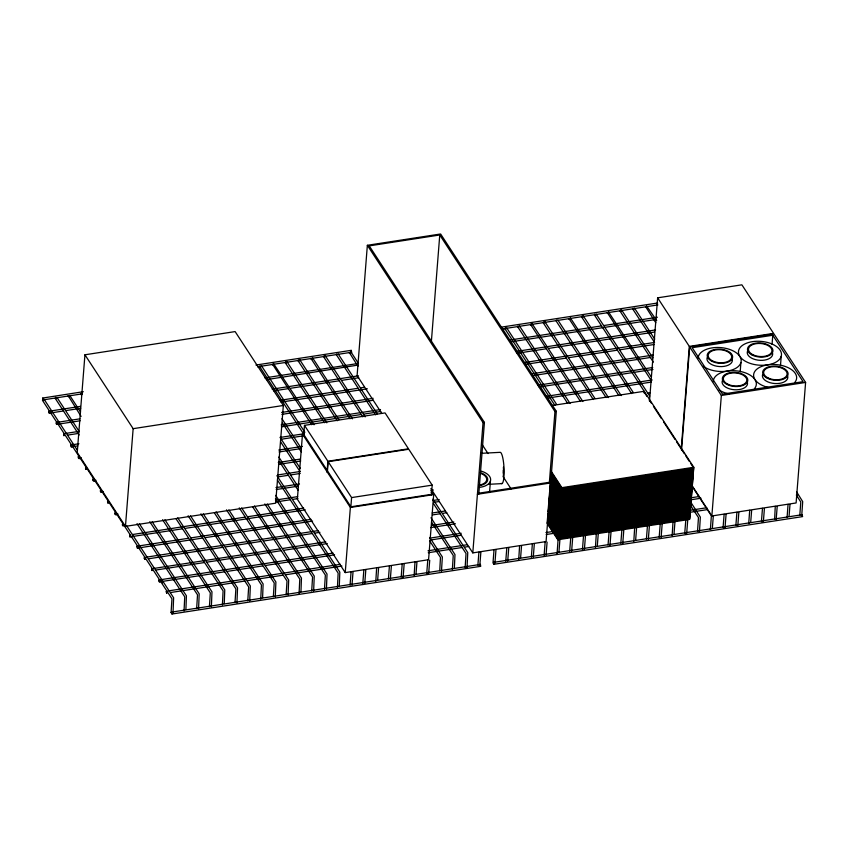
<?xml version="1.0" encoding="UTF-8"?>
<svg xmlns="http://www.w3.org/2000/svg" width="848" height="848" viewBox="0 0 848 848"><rect width="100%" height="100%" fill="white"/><g stroke="black" fill="none" stroke-linecap="round" stroke-linejoin="round"><path stroke-width="1.27" d="M480.169 565.075L480.403 564.408L480.721 566.326L172.006 614.016L171.55 612.998L171.773 612.086L480.403 564.408M797.491 495.062L797.173 495.688M77.422 450.33L44.138 399.334L42.909 399.228L42.495 400.394L171.953 598.815L171.073 612.669L171.646 613.136M137.005 523.672L184.737 596.833L184.037 610.963M209.424 606.744L210.304 592.847L162.572 519.729M176.077 518.859L223.088 590.876L222.388 605.037M247.775 600.819L248.655 586.922L200.923 513.803M214.427 512.934L261.438 584.993L260.739 599.123M286.126 594.893L287.006 580.997L239.274 507.878M252.778 507.009L299.789 579.067L299.09 593.197M324.477 588.968L325.356 575.071L275.452 498.624M277.391 480.032L338.14 573.1L337.44 587.272M362.827 583.042L363.856 569.909M376.639 567.927L375.791 581.346M401.178 577.128L402.206 563.984M414.99 562.012L414.142 575.421M431.494 522.114L453.245 555.472L452.366 569.368M494.024 549.801L492.995 562.945L494.055 563.485M505.779 560.963L506.807 547.829M519.591 545.847L518.732 559.267M544.13 555.037L545.158 541.904M551.126 471.138L561.906 487.653L557.083 553.341M582.481 549.122L583.509 535.978M596.292 534.007L595.434 547.416M620.831 543.197L621.86 530.053M634.643 528.081L633.785 541.49M659.172 537.272L660.21 524.128M672.994 522.156L672.135 535.565M684.739 533.318L685.778 520.184M711.345 516.231L710.37 529.512M749.696 510.305L748.72 523.587M788.046 504.38L787.071 517.662M84.938 354.793L77.242 452.493L125.451 526.375L275.653 503.182L283.338 405.471L235.129 331.589L84.938 354.793L133.147 428.675L125.451 526.375M173.013 612.807L173.628 597.787L126.606 525.718M185.903 609.532L186.412 595.815L139.39 523.746M196.651 608.578L197.52 594.819L149.789 521.7M198.58 608.864L199.195 593.833L152.174 521.774M211.364 606.882L211.979 591.862L164.957 519.803M224.254 603.606L224.762 589.89L177.741 517.821M235.002 602.652L235.871 588.894L188.139 515.775M236.931 602.939L237.546 587.908L190.524 515.849M249.715 600.956L250.33 585.936L203.308 513.877M262.604 597.681L263.113 583.965L216.092 511.895M273.353 596.727L274.222 582.968L226.49 509.849M275.282 597.013L275.897 581.993L228.875 509.924M288.066 595.042L288.68 580.011L241.659 507.952M303.701 435.13L304.474 425.367L385.066 412.912L408.482 448.804L327.89 461.248L304.474 425.367M300.955 591.756L301.464 578.039L254.442 505.98M311.704 590.802L312.573 577.043L264.841 503.935M313.633 591.088L314.248 576.068L267.226 503.998M327.021 472.241L327.89 461.248M327.413 471.467L328.176 461.694L408.768 449.249L432.183 485.13L431.42 494.903M326.416 589.116L327.031 574.085L275.674 495.37M339.306 585.83L339.815 572.114L276.883 475.664M430.858 488.618L472.802 552.896L546.07 541.575L556.32 411.312L440.621 233.984L367.354 245.295L357.103 375.569L381.685 413.252M345.231 572.601L350.362 507.464L302.492 434.112L297.362 499.239L345.231 572.601L428.569 559.722L433.699 494.596L431.558 491.31M350.828 507.348L351.591 497.585L328.176 461.694M350.054 584.876L351.072 571.881M351.984 585.162L353.012 572.114M364.767 583.191L365.795 570.132M377.657 579.905L378.579 568.16M388.405 578.961L389.423 565.955M390.334 579.237L391.363 566.188M403.118 577.265L404.146 564.206M431.367 341.649L439.762 234.981L369.24 245.878L484.431 422.41L478.791 494.055M416.008 573.979L416.93 562.235M426.756 573.036L427.774 560.03M428.685 573.312L429.713 560.263M441.469 571.34L442.359 556.956L429.788 537.473M454.358 568.065L454.984 554.571L430.996 517.757M467.036 567.386L467.767 552.599L432.925 499.154M472.802 552.896L483.053 422.622L367.354 245.295M478.908 552.133L477.89 565.139L478.76 564.726M479.82 565.415L480.848 552.366M489.54 492.508L490.441 481.039M494.925 563.083L495.953 550.034M507.708 561.111L508.736 548.052M520.598 557.825L521.52 546.08M531.346 556.871L532.374 543.875M533.275 557.157L534.304 544.109M439.762 234.981L554.952 411.524L549.313 483.169L548.794 482.374L478.272 493.271M546.059 555.186L547.087 542.126M558.949 551.9L559.871 540.155M569.697 550.956L570.725 537.95M571.626 551.232L572.654 538.183M584.41 549.26L585.438 536.201M597.299 545.985L598.222 534.229M608.048 545.031L609.076 532.025M609.977 545.306L611.005 532.258M622.761 543.335L623.789 530.286M644.077 392.921L644.204 391.288L551.497 405.609M635.65 540.059L636.572 528.304M649.494 401.305L657.635 297.828L741.894 284.822L773.577 333.37L689.318 346.387L657.635 297.828M646.399 539.105L647.427 526.099M648.328 539.381L649.356 526.332M661.111 537.409L662.14 524.361M674.001 534.134L674.923 522.379M681.273 448.55L689.318 346.387M681.516 450.383L689.668 346.917L773.917 333.9L805.6 382.448L796.113 502.949L711.864 515.966L691.703 485.067M686.679 533.466L687.707 520.407M594.734 314.12L594.512 315.117L693.791 467.28L689.689 519.389L557.804 539.763L547.024 523.248M699.462 531.484L700.353 517.1L690.675 502.048M711.864 515.966L721.341 395.465L689.668 346.917M712.352 528.209L713.274 516.464M723.1 527.255L724.128 514.259M725.029 527.541L726.058 514.482M740.187 371.827L740.908 362.605M736.912 512.277L735.884 525.283L736.509 524.891M737.813 525.559L738.841 512.51M750.703 522.283L751.625 510.538M772.051 344.394L772.772 335.246L692.191 347.691L722.496 394.119L803.067 381.674L772.772 335.246M761.451 521.329L762.479 508.334M763.38 521.615L764.408 508.556M780.478 365.605L781.209 356.372A21.571 11.936 4.5 0 0 752.399 341.659A21.571 11.936 4.5 0 0 746.304 361.767A21.571 11.936 4.5 0 0 781.209 356.372M775.263 506.351L774.637 519.029M776.164 519.644L777.192 506.585M789.053 516.358L789.976 504.613M799.802 515.404L800.777 501.984L796.336 495.041M801.731 515.69L802.696 501.603L796.569 491.798M351.178 350.743L351.644 352.238L257.485 366.781M358.142 365.053L283.38 377.01M802.091 515.118L802.632 516.602L493.918 564.291L493.472 563.273L493.684 562.351L802.325 514.683M80.793 393.864L81.154 394.712L82.267 394.415M272.547 364.248L311.651 424.71M287.069 362.414L287.027 361.81L326.819 422.792M310.898 358.322L350.001 418.785M349.249 352.397L357.973 366.304M506.722 328.483L506.68 327.89L556.595 404.379M530.551 324.392L580.498 401.475M568.902 318.466L618.849 395.56M607.253 312.541L651.412 380.763M645.604 306.616L655.769 322.738M68.126 395.624L81.079 416.4M299.747 360.654L299.885 360.018M519.4 326.724L519.538 326.088M532.184 324.752L532.109 323.788L531.24 323.713M171.084 612.521L171.699 612.139M183.868 610.549L184.482 610.168M298.92 592.784L299.789 592.37M324.487 588.83L325.102 588.448M337.271 586.858L337.886 586.466M362.838 582.905L363.453 582.523M505.779 560.825L506.648 560.422M518.563 558.853L519.432 558.45M544.13 554.899L544.755 554.518M556.913 552.928L557.539 552.536M582.481 548.974L583.106 548.592M710.317 529.226L710.942 528.845M748.667 523.311L749.293 522.919M43.089 399.896L42.686 397.998L43.004 399.917L82.235 393.854M80.433 406.383L49.046 411.227L48.813 411.895L49.279 413.167L63.664 410.941M100.732 491.882C100.933 487.42 98.644 494.246 103.276 491.501M122.759 525.622C122.992 521.244 120.649 527.954 125.292 525.241M137.429 548.115L137.122 546.197L137.355 548.137L202.736 538.035M494.002 564.27L493.684 562.351M260.039 365.817L259.806 366.824L303.934 434.441M298.379 359.891L298.157 360.898L337.218 420.756M325.155 356.891L325.25 355.747M336.73 353.966L336.508 354.973L375.569 414.831M350.722 352.948L350.637 351.697M518.033 325.961L517.81 326.968L567.715 403.457M544.808 322.961L544.893 321.816M556.383 320.035L556.161 321.042L606.066 397.532M633.085 308.195L632.862 309.202L654.561 342.454M196.725 608.44L197.266 608.186M311.778 590.674L312.573 590.399M350.129 584.749L350.669 584.495M439.741 570.81L440.462 557.454L429.565 540.717M531.42 556.744L532.215 556.468M569.771 550.818L570.322 550.564M43.714 400.5L44.138 399.334M55.692 397.256L55.279 398.422L79.14 434.992M285.797 361.704L285.373 362.87L324.434 422.728M324.148 355.789L323.724 356.944L362.785 416.803M505.45 327.784L505.026 328.939L554.931 405.429M543.801 321.858L543.377 323.024L593.282 399.503M582.152 315.933L581.728 317.099L631.633 393.578M582.958 317.205L583.244 315.891M56.498 398.518L55.279 398.422M311.947 359.139L312.467 357.718M595.741 315.223L594.512 315.117M620.725 309.891L620.079 311.174L653.352 362.16M465.308 566.867L465.976 566.708M684.961 532.936L685.619 532.777M69.059 396.663L68.063 396.44M260.813 367.046L259.806 366.824M273.597 365.064L272.59 364.852M350.298 353.224L349.291 353.001M531.59 325.219L530.594 324.996M621.075 311.396L620.079 311.174M633.859 309.414L632.862 309.202M646.642 307.442L645.646 307.22M49.279 413.167L49.046 411.227M79.924 418.838L56.392 422.474L56.169 423.396L56.625 424.413L80.157 420.778M56.625 424.413L56.392 422.474M63.727 433.72L63.96 435.66L63.727 433.72L78.111 431.505M71.296 446.907L71.062 444.967L71.296 446.907L77.836 445.9M78.641 458.153C78.684 452.62 76.606 461.376 81.249 457.75M93.312 480.657C93.386 475.24 91.266 483.795 95.93 480.254M115.339 514.397C115.487 509.086 113.229 517.481 117.946 513.994M130.009 536.89L129.776 534.95L130.009 536.89L182.32 528.813M151.792 568.701L152.025 570.64L151.887 568.743L279.957 548.9M333.073 553.076L159.138 579.947L158.926 580.869L159.371 581.887L224.752 571.785M159.371 581.887L159.138 579.947M172.006 614.016L171.773 612.086M428.293 573.651L427.318 573.651M466.644 567.725L465.912 567.778M686.286 533.795L685.555 533.848M724.637 527.869L723.662 527.869M762.988 521.944L762.013 521.944M42.856 398.019L83.316 391.712M255.937 365.043L351.411 350.298M500.702 327.243L657.635 303.001M502.239 328.971L657.868 304.93M264.83 377.901L357.686 363.548M509.595 340.09L601.137 325.95M603.755 325.547L657.37 317.258M66.282 410.538L80.666 408.323M266.378 379.628L280.762 377.413M511.132 341.829L656.299 319.399M272.176 389.147L358.481 375.812M515.626 351.538L655.557 329.925M273.713 390.875L288.097 388.66M290.716 388.257L339.105 380.784M341.723 380.37L358.715 377.752M517.163 353.277L545.932 348.825M548.55 348.422L654.476 332.066M279.511 400.394L357.983 388.267M360.591 387.865L364.513 387.26M524.265 362.584L653.744 342.581M67.882 435.056L78.345 433.445M281.048 402.132L367.364 388.797M525.813 364.322L566.347 358.057M568.966 357.655L617.355 350.182M619.973 349.779L653.978 344.521M133.147 428.675L283.338 405.471M72.377 444.765L78.917 443.758M281.621 412.446L373.162 398.306M531.611 373.83L653.236 355.047M281.854 414.386L373.396 400.245M533.148 375.569L650.851 357.39M281.112 424.912L380.508 409.552M537.643 385.278L652.727 367.502M281.345 426.841L361.121 414.524M363.739 414.121L380.741 411.492M539.18 387.017L652.96 369.442M280.603 437.367L304.146 433.731M546.282 396.323L652.218 379.968M280.836 439.306L303.065 435.872M547.829 398.062L651.137 382.109M278.791 450.034L302.333 446.398M647.787 393.027L650.405 392.624M279.024 451.963L299.948 448.73M483.053 422.622L484.431 422.41M554.952 411.524L556.32 411.312M278.282 462.489L300.51 459.054M721.341 395.465L805.6 382.448M278.515 464.428L300.743 460.994M277.773 474.944L300.001 471.52M278.006 476.883L288.468 475.272M291.087 474.869L300.234 473.449M275.96 487.611L299.492 483.975M276.194 489.55L298.422 486.116M275.452 500.066L297.68 496.631M275.685 502.005L290.069 499.79M292.687 499.387L297.913 498.571M351.591 497.585L432.183 485.13M132.394 534.547L244.86 517.174M247.478 516.771L303.711 508.09M184.938 528.41L305.259 509.818M430.805 490.43L433.413 490.027M350.362 507.464L433.699 494.596M137.122 546.197L188.118 538.321M190.736 537.918L311.057 519.336M432.681 500.543L439.211 499.536M477.413 494.278L550.681 482.957M205.354 537.632L240.662 532.184M243.281 531.781L312.594 521.075M434.218 502.281L439.444 501.475M561.906 487.653L693.791 467.28M693.664 468.912L561.779 489.285L550.999 472.76M693.6 469.728L561.715 490.102L550.935 473.576M693.537 470.545L561.652 490.918L550.871 474.392M693.473 471.35L561.588 491.723L550.808 475.209M693.41 472.166L561.524 492.54L550.744 476.025M145.761 557.253L318.392 530.583M432.173 513.008L445.242 510.984M693.346 472.983L561.461 493.356L550.681 476.83M693.272 473.799L561.397 494.172L550.617 477.647M148.612 558.779L223.162 547.267M225.769 546.865L261.078 541.406M263.696 541.003L312.085 533.53M314.703 533.127L319.929 532.321M432.406 514.948L440.25 513.729M442.868 513.326L446.79 512.722M693.208 474.615L561.334 494.988L550.553 478.463M693.145 475.431L561.27 495.794L550.49 479.279M693.081 476.237L561.206 496.61L550.426 480.095M693.017 477.053L561.143 497.426L550.363 480.901M692.954 477.869L561.079 498.242L550.299 481.717M692.89 478.685L561.016 499.059L550.235 482.533M692.827 479.502L560.952 499.864L550.172 483.349M692.763 480.307L560.888 500.68L550.108 484.166M692.699 481.123L560.825 501.497L550.045 484.971M692.636 481.94L560.751 502.313L549.981 485.787M692.572 482.756L560.687 503.129L549.907 486.604M692.509 483.572L560.623 503.935L549.843 487.42M692.445 484.378L560.56 504.751L549.78 488.236M282.575 548.497L325.727 541.83M431.664 525.463L453.892 522.029M692.381 485.194L560.496 505.567L549.716 489.042M692.318 486.01L560.433 506.383L549.652 489.858M692.254 486.826L560.369 507.199L549.589 490.674M155.947 570.026L204.336 562.553M206.954 562.15L281.504 550.638M284.112 550.235L327.275 543.568M430.583 527.604L455.44 523.767M692.191 487.642L560.305 508.016L550.246 492.593M692.127 488.448L560.242 508.821L549.462 492.306M692.063 489.264L560.178 509.637L549.398 493.123M692 490.08L560.115 510.454L549.334 493.928M691.936 490.897L560.051 511.27L549.271 494.744M691.862 491.713L559.987 512.086L549.207 495.561M691.798 492.529L559.924 512.892L549.144 496.377M691.735 493.335L559.86 513.708L549.08 497.193M691.671 494.151L559.797 514.524L549.016 497.999M691.608 494.967L559.733 515.34L548.953 498.815M691.544 495.783L559.669 516.156L548.889 499.631M691.48 496.599L559.606 516.962L548.826 500.447M691.417 497.405L559.542 517.778L548.762 501.263M429.841 538.13L461.227 533.275M690.293 497.893L699.452 496.483M691.353 498.221L559.479 518.594L549.409 503.171M691.29 499.037L559.415 519.411L548.635 502.885M227.37 571.382L262.679 565.923M265.297 565.521L334.61 554.815M431.388 539.869L461.46 535.215M700.989 498.221L559.341 520.227L548.571 503.701M691.162 500.67L559.277 521.032L548.497 504.518M691.099 501.475L559.214 521.849L548.433 505.334M691.035 502.292L559.15 522.665L548.37 506.15M690.972 503.108L559.086 523.481L548.306 506.956M690.908 503.924L559.023 524.297L548.243 507.772M690.844 504.74L558.959 525.113L548.179 508.588M690.781 505.546L558.896 525.919L548.115 509.404M690.717 506.362L558.832 526.735L548.052 510.22M690.654 507.178L558.768 527.551L547.988 511.026M690.59 507.994L558.705 528.368L547.925 511.842M690.526 508.811L558.641 529.184L548.582 513.761M690.463 509.627L558.578 529.989L547.797 513.475M167.777 590.992L340.408 564.323M428.028 550.787L467.259 544.734M545.932 532.576L553.776 531.367M689.784 510.358L706.787 507.729M690.389 510.432L558.514 530.806L547.734 514.291M690.325 511.249L558.45 531.622L547.67 515.096M690.261 512.065L558.387 532.438L547.607 515.913M170.628 592.529L245.178 581.007M247.786 580.604L283.094 575.156M285.712 574.743L341.945 566.061M428.261 552.726L462.266 547.479M464.884 547.077L468.806 546.462M546.165 534.516L554.009 533.307M690.018 512.298L707.02 509.669M690.198 512.881L558.323 533.254L547.543 516.729M690.134 513.697L558.26 534.06L547.479 517.545M690.071 514.503L558.196 534.876L547.416 518.361M690.007 515.319L558.132 535.692L547.352 519.167M689.943 516.135L558.069 536.508L547.289 519.983M689.88 516.951L558.005 537.325L547.225 520.799M689.816 517.768L557.931 538.13L547.161 521.615M689.753 518.573L557.867 538.946L547.087 522.432M698.402 530.795L697.533 531.208L698.466 517.587L690.452 505.291M480.784 453.351L500.002 452.344A15.688 3.032 87 0 1 504.062 469.008A15.688 3.032 87 0 1 501.179 483.349M489.169 484.282L501.974 483.614M646.536 305.874L656.702 320.576M518.573 327.254L517.81 326.968M505.79 329.225L505.026 328.939M311.704 359.213L310.94 358.927M298.92 361.184L298.157 360.898M273.48 363.506L314.036 424.763M286.136 363.156L285.373 362.87M608.419 311.799L650.904 376.395M621.955 542.667L622.771 543.197M609.171 544.639L609.807 544.893M402.312 576.598L403.129 577.128M583.859 548.645L584.42 549.122M364.205 582.576L364.778 583.042M210.802 606.267L211.375 606.744M351.644 352.238L351.231 351.475M570.28 317.767L621.234 395.624M621.595 309.965L652.833 357.782M607.295 313.145L608.525 313.251L608.949 312.085M568.944 319.071L570.174 319.177L570.598 318.011M634.516 308.142L654.773 339.179M596.165 314.057L649.695 396.101M644.141 392.105L647.013 396.504M649.165 399.811L651.328 403.118M653.479 406.415L661.387 418.53M663.539 421.838L675.04 439.465M676.481 441.66L684.378 453.775M685.82 455.98L689.413 461.492M690.855 463.697L693.728 468.096L561.842 488.469L551.062 471.944M583.382 316.039L633.297 392.539M691.661 485.586L711.196 515.51M557.814 319.982L608.451 397.595M545.031 321.964L594.946 398.465M532.247 323.936L582.883 401.539M519.464 325.908L570.1 403.521M482.258 444.723L488.024 453.563M503.171 476.777L511.1 488.936M350.945 351.941L358.185 363.029M431.007 492.01L432.438 494.204L350.924 506.797L303.754 434.494M338.161 353.913L377.222 413.782M433.434 503.511L466.029 553.5L465.149 567.386M325.378 355.895L365.17 416.866M312.594 357.867L352.386 418.838M299.81 359.838L338.871 419.707M261.46 365.764L304.867 432.289M281.949 418.732L301.485 448.666M282.469 423.11L301.273 451.931M280.02 437.345L300.277 468.382M280.529 441.713L300.065 471.647M278.812 457.051L298.348 486.985M279.321 461.429L298.125 490.25M69.706 395.38L80.56 412.011M56.922 397.362L79.352 431.727M57.781 422.039L59.233 424.254M72.25 444.204L73.691 446.419M161.215 580.562L162.668 582.777M503.405 467.142A12.752 2.459 87 0 1 503.267 476.375M503.33 470.269A11.766 2.268 87 0 1 503.288 473.173M480.254 472.622A12.752 7.049 4.5 0 1 487.706 479.703A12.752 7.049 4.5 0 1 479.47 485.639M481.463 471.202A15.688 8.681 4.5 0 1 490.579 480.477A15.688 8.681 4.5 0 1 478.548 487.441M480.752 473.407A11.766 6.508 4.5 0 1 486.699 479.915A11.766 6.508 4.5 0 1 479.131 485.109M768.33 387.472A21.571 11.936 4.5 0 1 754.943 371.223A21.571 11.936 4.5 0 1 783.319 365.87A21.571 11.936 4.5 0 1 794.724 382.501M787.781 376.491A12.752 7.049 4.5 0 1 774.701 383.529A12.752 7.049 4.5 0 1 762.575 374.646M713.295 381.664A21.571 11.936 4.5 0 1 739.255 371.244A21.571 11.936 4.5 0 1 754.423 388.723M729.11 393.938A21.571 11.936 4.5 0 1 719.104 390.027M747.48 382.713A12.752 7.049 4.5 0 1 734.4 389.751A12.752 7.049 4.5 0 1 722.273 380.869M698.148 358.45A21.571 11.936 4.5 0 1 725.782 348.348A21.571 11.936 4.5 0 1 737.612 367.078A21.571 11.936 4.5 0 1 703.024 366.166M732.333 359.488A12.752 7.049 4.5 0 1 719.252 366.537A12.752 7.049 4.5 0 1 707.126 357.655M772.623 353.266A12.752 7.049 4.5 0 1 757.889 360.124A12.752 7.049 4.5 0 1 748.381 349.715M85.521 467.905L86.061 469.389L85.521 467.905M107.537 501.656L108.078 503.129L107.537 501.656M144.224 557.889L144.775 559.373L144.224 557.889M166.25 591.639L166.791 593.112L166.25 591.639M767.928 377.869A11.766 6.508 4.5 0 0 786.965 374.922A11.766 6.508 4.5 0 0 771.245 366.898A11.766 6.508 4.5 0 0 767.928 377.869M767.302 378.25A12.752 7.049 4.5 0 0 787.93 375.07A12.752 7.049 4.5 0 0 770.896 366.368A12.752 7.049 4.5 0 0 767.302 378.25M727.626 384.091A11.766 6.508 4.5 0 0 746.664 381.155A11.766 6.508 4.5 0 0 730.944 373.12A11.766 6.508 4.5 0 0 727.626 384.091M727.012 384.473A12.752 7.049 4.5 0 0 747.629 381.293A12.752 7.049 4.5 0 0 730.605 372.59A12.752 7.049 4.5 0 0 727.012 384.473M712.479 360.866A11.766 6.508 4.5 0 0 731.517 357.93A11.766 6.508 4.5 0 0 715.797 349.895A11.766 6.508 4.5 0 0 712.479 360.866M711.854 361.259A12.752 7.049 4.5 0 0 732.481 358.068A12.752 7.049 4.5 0 0 715.458 349.376A12.752 7.049 4.5 0 0 711.854 361.259M752.77 354.644A11.766 6.508 4.5 0 0 771.807 351.708A11.766 6.508 4.5 0 0 756.098 343.673A11.766 6.508 4.5 0 0 752.77 354.644M752.155 355.036A12.752 7.049 4.5 0 0 772.772 351.846A12.752 7.049 4.5 0 0 755.748 343.143A12.752 7.049 4.5 0 0 752.155 355.036"/></g></svg>
